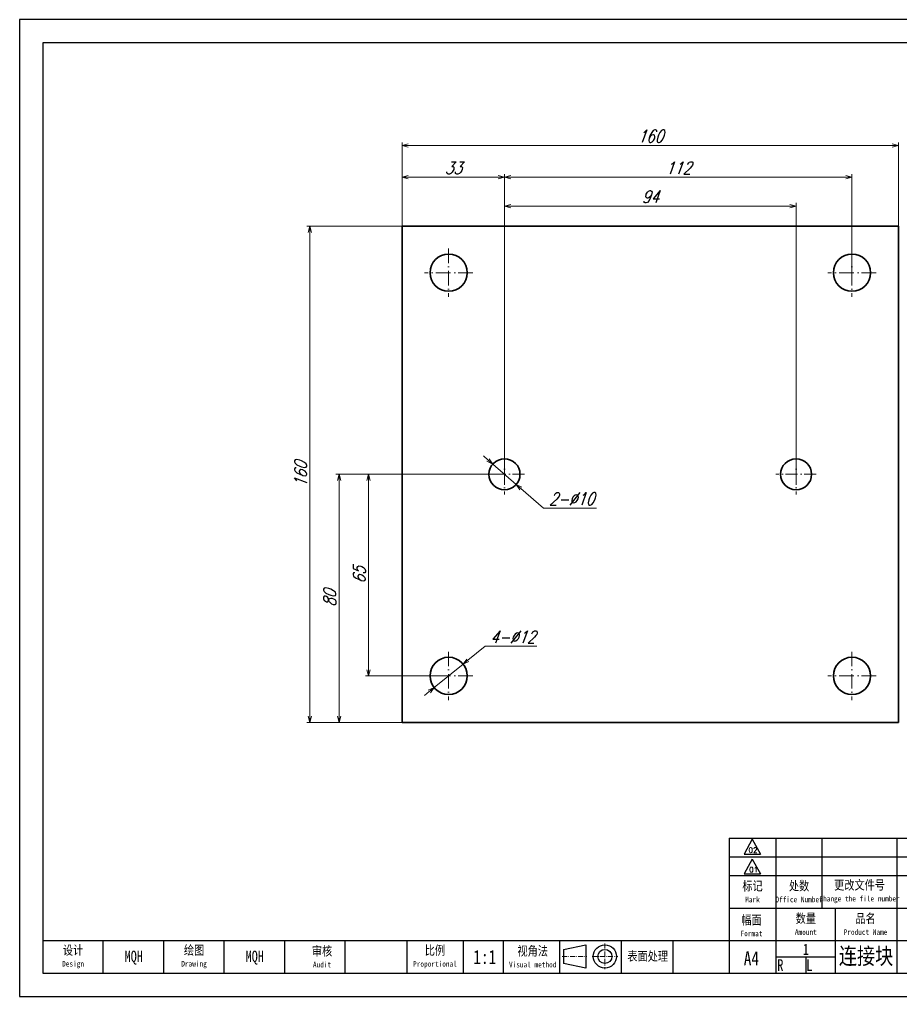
# Model space of a CAD drawing. Header units: millimetres. Extents: x 272 to 1163, y 1532 to 2267.
# Drawn here: x 717.5 to 1001.4, y 1532 to 1847 of the extents above; entities that cross this region are included whole.
import ezdxf

# ---------------------------------------------------------------- set-up
doc = ezdxf.new("R2010")
doc.units = ezdxf.units.MM
doc.linetypes.add('DASHDOT', pattern=[18.5, 12, -3, 0.5, -3])
for name, color, linetype, lineweight in [('标注线', 3, 'Continuous', 25), ('细实线', 4, 'Continuous', 25), ('细点划线', 1, 'DASHDOT', 20)]:
    doc.layers.add(name, color=color, linetype=linetype, lineweight=lineweight)
doc.styles.add('DIM', font='romans.shx', dxfattribs={"width": 0.8, "oblique": 20, "bigfont": 'bigfont.shx'})
doc.styles.get("Standard").update_dxf_attribs({"font": 'txt', "bigfont": 'gbcbig.shx'})
doc.styles.add('宋体', font='', dxfattribs={"width": 0.8, "height": 5})
doc.styles.add('工程字', font='gbenor.shx', dxfattribs={"height": 5, "bigfont": 'gbcbig.shx'})
doc.styles.get('宋体').set_extended_font_data('SimSun')
doc.dimstyles.new('KK4.0', dxfattribs={"dimtxt": 4, "dimasz": 2, "dimexe": 1, "dimexo": 0, "dimgap": 1, "dimtad": 1, "dimtoh": 1, "dimdsep": 46, "dimtxsty": 'DIM', "dimblk": 'OPEN30', "dimcen": 0, "dimclrd": 3, "dimclre": 3, "dimclrt": 3, "dimazin": 2, "dimtfac": 1, "dimtmove": 0, "dimatfit": 3, "dimldrblk": 'OPEN30', "dimfxl": 0, "dimtolj": 1, "dimlwd": 20, "dimlwe": 20, "dimarcsym": 0})

# ---------------------------------------------------------------- blocks, each defined once
blk = doc.blocks.new('BZ-MQH')
for p, q in [((-213949.02, 20874.59), (-214275.72, 20874.59)), ((-214275.72, 20874.59), (-214275.72, 20643.59)), ((-213954.52, 20869.09), (-214270.22, 20869.09)), ((-214270.22, 20869.09), (-214270.22, 20649.09)), ((-214107.97, 20680.99), (-214107.97, 20664.49)), ((-214102.53, 20680.75), (-214104.48, 20677.22)), ((-214102.53, 20680.75), (-214100.59, 20677.22)), ((-214104.48, 20677.22), (-214100.59, 20677.22)), ((-214102.53, 20676.07), (-214104.48, 20672.55)), ((-214102.53, 20676.07), (-214100.59, 20672.55)), ((-214104.48, 20672.55), (-214100.59, 20672.55)), ((-214107.97, 20664.49), (-214107.97, 20649.09)), ((-214270.22, 20656.79), (-214107.97, 20656.79)), ((-214255.92, 20649.09), (-214255.92, 20656.79)), ((-214241.62, 20649.09), (-214241.62, 20656.79)), ((-214227.32, 20649.09), (-214227.32, 20656.79)), ((-214213.02, 20649.09), (-214213.02, 20656.79)), ((-214198.72, 20649.09), (-214198.72, 20656.79)), ((-214170.76, 20649.09), (-214170.76, 20656.79)), ((-214161.32, 20649.09), (-214161.32, 20656.79)), ((-214148, 20649.09), (-214148, 20656.79)), ((-214121.3, 20656.79), (-214121.3, 20649.09)), ((-214270.22, 20649.09), (-213954.52, 20649.09)), ((-214275.72, 20643.59), (-213949.02, 20643.59))]:
    blk.add_line(p, q)
at = {"layer": '标注线'}
for p, q in [((-214107.97, 20680.99), (-213954.52, 20680.99)), ((-214096.97, 20680.99), (-214096.97, 20664.49)), ((-214085.97, 20664.49), (-214085.97, 20680.99)), ((-214068.37, 20680.99), (-214068.37, 20664.49)), ((-214107.97, 20676.59), (-214022.17, 20676.59)), ((-214107.97, 20672.19), (-214022.17, 20672.19)), ((-214107.97, 20664.49), (-213954.52, 20664.49)), ((-214096.97, 20664.49), (-214096.97, 20649.09)), ((-214082.91, 20664.49), (-214082.91, 20649.09)), ((-214082.91, 20664.49), (-214082.91, 20649.09)), ((-214068.37, 20664.49), (-214068.37, 20649.09)), ((-214184.2, 20656.79), (-214184.2, 20649.09)), ((-214137.26, 20656.79), (-214133.41, 20656.79)), ((-214133.41, 20649.09), (-214133.41, 20656.79)), ((-214107.97, 20656.79), (-213954.52, 20656.79)), ((-214096.97, 20652.94), (-214082.91, 20652.94)), ((-214089.78, 20649.09), (-214089.78, 20652.94))]:
    blk.add_line(p, q, dxfattribs=at)
at = {"layer": '细实线', "ltscale": 43.147169}
for p, q in [((-214147.11, 20654.71), (-214141.9, 20655.81)), ((-214147.11, 20654.71), (-214147.11, 20651.41)), ((-214141.9, 20655.81), (-214141.9, 20650.31)), ((-214141.88, 20650.31), (-214147.11, 20651.41))]:
    blk.add_line(p, q, dxfattribs=at)
for radius in [2.75, 1.65]:
    blk.add_circle((-214137.36, 20653.06), radius, dxfattribs=at)
at = {"layer": '细点划线', "ltscale": 0.1}
for p, q in [((-214137.36, 20656.12), (-214137.36, 20650.04)), ((-214147.45, 20653.06), (-214141.62, 20653.06)), ((-214140.4, 20653.06), (-214134.32, 20653.06))]:
    blk.add_line(p, q, dxfattribs=at)
at = {"char_height": 1.238, "width": 0.2114, "attachment_point": 1}
for s, insert in [('02', (-214103.42, 20678.82)), ('01', (-214103.27, 20674.19))]:
    blk.add_mtext(s, dxfattribs=dict(at, insert=insert))
at = {"layer": '标注线', "style": '宋体'}
for s, insert, char_height, width, attachment_point in [('标记\\P{\\H0.6x;Mark}', (-214102.47, 20668.34), 2.2, 11, 5), ('处数\\P{\\H0.6x;Office Number}', (-214091.47, 20668.34), 2.2, 11, 5), ('更改文件号\\P{\\H0.6x;Change the file number}', (-214077.17, 20668.34), 2.2, 17.6, 5), ('幅面\\P{\\H0.6x;Format}', (-214102.72, 20660.3), 2.2, 13.7944, 5), ('数量\\P{\\H0.6x;Amount}', (-214089.87, 20660.64), 2.2, 13.5797, 5), ('品名\\P{\\H0.6x;Product Name}', (-214075.76, 20660.64), 2.2, 14.3, 5), ('设计\\P{\\H0.6x;Design}', (-214263.07, 20652.94), 2.2, 14.3, 5), ('绘图\\P{\\H0.6x;Drawing}', (-214234.47, 20652.94), 2.2, 14.3, 5), ('审核\\P{\\H0.6x;Audit}', (-214204.22, 20652.94), 2.2, 14.674, 5), ('比例\\P{\\H0.6x;Proportional}', (-214177.53, 20652.94), 2.2, 13.5797, 5), ('视角法\\P{\\H0.6x;Visual method}', (-214154.43, 20652.94), 2.2, 13.7944, 5), ('表面处理', (-214127.25, 20653), 2.2, 13.7944, 5), ('R', (-214096.66, 20651.02), 2.75, 6.8356, 4), ('L', (-214089.78, 20651.02), 2.75, 6.875, 4)]:
    blk.add_mtext(s, dxfattribs=dict(at, insert=insert, char_height=char_height, width=width, attachment_point=attachment_point))
at = {"layer": '细实线', "char_height": 3.3, "width": 13.75, "attachment_point": 5, "style": '宋体'}
for s, insert in [('1:1', (-214165.76, 20652.9)), ('A4', (-214102.74, 20652.6)), ('A4', (-214102.74, 20652.6))]:
    blk.add_mtext(s, dxfattribs=dict(at, insert=insert))
blk = doc.blocks.new('+公差')
at = {"xscale": 0.9090909090591595, "yscale": 0.9090909090882633, "zscale": 0.9090909090939012}
blk.add_blockref('BZ-MQH', (194796.11, -18766.9), dxfattribs=at)
blk = doc.blocks.new('_Open30')
at = {"color": 0, "linetype": 'ByBlock', "lineweight": -2}
for p, q in [((-1, 0.27), (0, 0)), ((0, 0), (-1, -0.27)), ((0, 0), (-1, 0))]:
    blk.add_line(p, q, dxfattribs=at)
blk = doc.blocks.new('*D199')
at = {"color": 3, "lineweight": 20, "transparency": 16777216}
for p, q in [((873.79, 1700.34), (819.49, 1700.34)), ((820.49, 1622.34), (820.49, 1698.34)), ((886.05, 1620.34), (819.49, 1620.34))]:
    blk.add_line(p, q, dxfattribs=at)
at = {"layer": 'Defpoints', "color": 0, "transparency": 16777216}
for p in [(820.49, 1700.34), (873.79, 1700.34), (886.05, 1620.34)]:
    blk.add_point(p, dxfattribs=at)
at = {"color": 3, "lineweight": 20, "transparency": 16777216, "xscale": 2, "yscale": 2, "zscale": 2}
for p, rotation in [((820.49, 1700.34), 90), ((820.49, 1620.34), 270)]:
    blk.add_blockref('_Open30', p, dxfattribs=dict(at, rotation=rotation))
at = {"color": 3, "transparency": 16777216, "insert": (817.49, 1660.34), "char_height": 4, "attachment_point": 5, "rotation": 90, "style": 'DIM'}
blk.add_mtext('\\A1;80', dxfattribs=at)
blk = doc.blocks.new('*D200')
at = {"color": 3, "lineweight": 20, "transparency": 16777216}
for p, q in [((855.86, 1700.34), (828.98, 1700.34)), ((829.98, 1698.34), (829.98, 1637.34)), ((855.79, 1635.34), (828.98, 1635.34))]:
    blk.add_line(p, q, dxfattribs=at)
at = {"layer": 'Defpoints', "color": 0, "transparency": 16777216}
for p in [(855.86, 1700.34), (829.98, 1635.34), (855.79, 1635.34)]:
    blk.add_point(p, dxfattribs=at)
at = {"color": 3, "lineweight": 20, "transparency": 16777216, "xscale": 2, "yscale": 2, "zscale": 2}
for p, rotation in [((829.98, 1700.34), 90), ((829.98, 1635.34), 270)]:
    blk.add_blockref('_Open30', p, dxfattribs=dict(at, rotation=rotation))
at = {"color": 3, "transparency": 16777216, "insert": (826.98, 1667.84), "char_height": 4, "attachment_point": 5, "rotation": 90, "style": 'DIM'}
blk.add_mtext('\\A1;65', dxfattribs=at)
blk = doc.blocks.new('*D201')
at = {"color": 3, "lineweight": 20, "transparency": 16777216}
for p, q in [((867.8, 1780.34), (810.09, 1780.34)), ((811.09, 1622.34), (811.09, 1778.34)), ((857.63, 1620.34), (810.09, 1620.34))]:
    blk.add_line(p, q, dxfattribs=at)
at = {"layer": 'Defpoints', "color": 0, "transparency": 16777216}
for p in [(811.09, 1780.34), (867.8, 1780.34), (857.63, 1620.34)]:
    blk.add_point(p, dxfattribs=at)
at = {"color": 3, "lineweight": 20, "transparency": 16777216, "xscale": 2, "yscale": 2, "zscale": 2}
for p, rotation in [((811.09, 1780.34), 90), ((811.09, 1620.34), 270)]:
    blk.add_blockref('_Open30', p, dxfattribs=dict(at, rotation=rotation))
at = {"color": 3, "transparency": 16777216, "insert": (808.09, 1700.34), "char_height": 4, "attachment_point": 5, "rotation": 90, "style": 'DIM'}
blk.add_mtext('\\A1;160', dxfattribs=at)
blk = doc.blocks.new('*D202')
at = {"color": 3, "lineweight": 20, "transparency": 16777216}
for p, q in [((840.79, 1735.96), (840.79, 1797.14)), ((842.79, 1796.14), (871.79, 1796.14)), ((873.79, 1700.34), (873.79, 1797.14))]:
    blk.add_line(p, q, dxfattribs=at)
at = {"layer": 'Defpoints', "color": 0, "transparency": 16777216}
for p in [(873.79, 1796.14), (840.79, 1735.96), (873.79, 1700.34)]:
    blk.add_point(p, dxfattribs=at)
at = {"color": 3, "lineweight": 20, "transparency": 16777216, "xscale": 2, "yscale": 2, "zscale": 2, "rotation": 180}
blk.add_blockref('_Open30', (840.79, 1796.14), dxfattribs=at)
at = {"color": 3, "lineweight": 20, "transparency": 16777216, "xscale": 2, "yscale": 2, "zscale": 2}
blk.add_blockref('_Open30', (873.79, 1796.14), dxfattribs=at)
at = {"color": 3, "transparency": 16777216, "insert": (857.29, 1799.14), "char_height": 4, "attachment_point": 5, "style": 'DIM'}
blk.add_mtext('\\A1;33', dxfattribs=at)
blk = doc.blocks.new('*D203')
at = {"color": 3, "lineweight": 20, "transparency": 16777216}
for p, q in [((873.79, 1766.2), (873.79, 1787.84)), ((875.79, 1786.84), (965.79, 1786.84)), ((967.79, 1700.34), (967.79, 1787.84))]:
    blk.add_line(p, q, dxfattribs=at)
at = {"layer": 'Defpoints', "color": 0, "transparency": 16777216}
for p in [(967.79, 1786.84), (873.79, 1766.2), (967.79, 1700.34)]:
    blk.add_point(p, dxfattribs=at)
at = {"color": 3, "lineweight": 20, "transparency": 16777216, "xscale": 2, "yscale": 2, "zscale": 2, "rotation": 180}
blk.add_blockref('_Open30', (873.79, 1786.84), dxfattribs=at)
at = {"color": 3, "lineweight": 20, "transparency": 16777216, "xscale": 2, "yscale": 2, "zscale": 2}
blk.add_blockref('_Open30', (967.79, 1786.84), dxfattribs=at)
at = {"color": 3, "transparency": 16777216, "insert": (920.79, 1789.84), "char_height": 4, "attachment_point": 5, "style": 'DIM'}
blk.add_mtext('\\A1;94', dxfattribs=at)
blk = doc.blocks.new('*D204')
at = {"color": 3, "lineweight": 20, "transparency": 16777216}
for p, q in [((873.79, 1768.79), (873.79, 1797.14)), ((875.79, 1796.14), (983.79, 1796.14)), ((985.79, 1765.34), (985.79, 1797.14))]:
    blk.add_line(p, q, dxfattribs=at)
at = {"layer": 'Defpoints', "color": 0, "transparency": 16777216}
for p in [(985.79, 1796.14), (873.79, 1768.79), (985.79, 1765.34)]:
    blk.add_point(p, dxfattribs=at)
at = {"color": 3, "lineweight": 20, "transparency": 16777216, "xscale": 2, "yscale": 2, "zscale": 2, "rotation": 180}
blk.add_blockref('_Open30', (873.79, 1796.14), dxfattribs=at)
at = {"color": 3, "lineweight": 20, "transparency": 16777216, "xscale": 2, "yscale": 2, "zscale": 2}
blk.add_blockref('_Open30', (985.79, 1796.14), dxfattribs=at)
at = {"color": 3, "transparency": 16777216, "insert": (929.79, 1799.14), "char_height": 4, "attachment_point": 5, "style": 'DIM'}
blk.add_mtext('\\A1;112', dxfattribs=at)
blk = doc.blocks.new('*D205')
at = {"color": 3, "lineweight": 20, "transparency": 16777216}
for p, q in [((840.79, 1780.34), (840.79, 1807.36)), ((842.79, 1806.36), (998.79, 1806.36)), ((1000.79, 1780.34), (1000.79, 1807.36))]:
    blk.add_line(p, q, dxfattribs=at)
at = {"layer": 'Defpoints', "color": 0, "transparency": 16777216}
for p in [(1000.79, 1806.36), (840.79, 1780.34), (1000.79, 1780.34)]:
    blk.add_point(p, dxfattribs=at)
at = {"color": 3, "lineweight": 20, "transparency": 16777216, "xscale": 2, "yscale": 2, "zscale": 2, "rotation": 180}
blk.add_blockref('_Open30', (840.79, 1806.36), dxfattribs=at)
at = {"color": 3, "lineweight": 20, "transparency": 16777216, "xscale": 2, "yscale": 2, "zscale": 2}
blk.add_blockref('_Open30', (1000.79, 1806.36), dxfattribs=at)
at = {"color": 3, "transparency": 16777216, "insert": (920.79, 1809.36), "char_height": 4, "attachment_point": 5, "style": 'DIM'}
blk.add_mtext('\\A1;160', dxfattribs=at)
blk = doc.blocks.new('*D206')
at = {"color": 3, "lineweight": 20, "transparency": 16777216}
for p, q in [((868.51, 1704.93), (867, 1706.25)), ((870.02, 1703.62), (877.57, 1697.06)), ((886.35, 1689.43), (879.08, 1695.75)), ((903.48, 1689.43), (886.35, 1689.43))]:
    blk.add_line(p, q, dxfattribs=at)
at = {"layer": 'Defpoints', "color": 0, "transparency": 16777216}
for p in [(870.02, 1703.62), (877.57, 1697.06)]:
    blk.add_point(p, dxfattribs=at)
at = {"color": 3, "lineweight": 20, "transparency": 16777216, "xscale": 2, "yscale": 2, "zscale": 2}
for p, rotation in [((870.02, 1703.62), 319.0038438242325), ((877.57, 1697.06), 139.0038438242326)]:
    blk.add_blockref('_Open30', p, dxfattribs=dict(at, rotation=rotation))
at = {"color": 3, "transparency": 16777216, "insert": (895.41, 1692.43), "char_height": 4, "attachment_point": 5, "style": 'DIM'}
blk.add_mtext('\\A1;{\\Fromans,bigfont|c134;2-}∅10', dxfattribs=at)
blk = doc.blocks.new('*D207')
at = {"color": 3, "lineweight": 20, "transparency": 16777216}
for p, q in [((867.62, 1644.88), (862.02, 1640.36)), ((884.26, 1644.88), (867.62, 1644.88)), ((851.12, 1631.58), (860.46, 1639.11)), ((849.57, 1630.32), (848.01, 1629.07))]:
    blk.add_line(p, q, dxfattribs=at)
at = {"layer": 'Defpoints', "color": 0, "transparency": 16777216}
for p in [(860.46, 1639.11), (851.12, 1631.58)]:
    blk.add_point(p, dxfattribs=at)
at = {"color": 3, "lineweight": 20, "transparency": 16777216, "xscale": 2, "yscale": 2, "zscale": 2}
for p, rotation in [((860.46, 1639.11), 218.880092932728), ((851.12, 1631.58), 38.88009293272803)]:
    blk.add_blockref('_Open30', p, dxfattribs=dict(at, rotation=rotation))
at = {"color": 3, "transparency": 16777216, "insert": (876.44, 1647.88), "char_height": 4, "attachment_point": 5, "style": 'DIM'}
blk.add_mtext('\\A1;{\\Fromans,bigfont|c134;4-}∅12', dxfattribs=at)

msp = doc.modelspace()

# ---------------------------------------------------------------- linework, layer by layer
at = {"color": 7, "lineweight": 35}
for p, q in [((1000.794, 1780.342), (840.794, 1780.342)), ((840.794, 1780.342), (840.794, 1620.342)), ((1000.794, 1620.342), (1000.794, 1780.342)), ((840.794, 1620.342), (1000.794, 1620.342))]:
    msp.add_line(p, q, dxfattribs=at)
at = {"color": 1, "linetype": 'DASHDOT', "lineweight": 13, "ltscale": 0.389999}
for p, q in [((855.794, 1773.142), (855.794, 1757.542)), ((985.794, 1773.142), (985.794, 1757.542)), ((855.794, 1643.142), (855.794, 1627.542)), ((985.794, 1643.142), (985.794, 1627.542))]:
    msp.add_line(p, q, dxfattribs=at)
at = {"color": 1, "linetype": 'DASHDOT', "lineweight": 13, "ltscale": 0.390001}
for p, q in [((863.594, 1765.342), (847.994, 1765.342)), ((993.594, 1765.342), (977.994, 1765.342)), ((863.594, 1635.342), (847.994, 1635.342)), ((993.594, 1635.342), (977.994, 1635.342))]:
    msp.add_line(p, q, dxfattribs=at)
at = {"color": 1, "linetype": 'DASHDOT', "lineweight": 13, "ltscale": 0.325}
for p, q in [((873.794, 1706.842), (873.794, 1693.842)), ((967.794, 1706.842), (967.794, 1693.842)), ((880.294, 1700.342), (867.294, 1700.342)), ((974.294, 1700.342), (961.294, 1700.342))]:
    msp.add_line(p, q, dxfattribs=at)
at = {"color": 7, "lineweight": 35}
for centre, radius in [((855.794, 1765.342), 6), ((985.794, 1765.342), 6), ((873.794, 1700.342), 5), ((967.794, 1700.342), 5), ((855.794, 1635.342), 6), ((985.794, 1635.342), 6)]:
    msp.add_circle(centre, radius, dxfattribs=at)

# ---------------------------------------------------------------- block references
at = {"xscale": 1.5, "yscale": 1.5, "zscale": 1.5}
msp.add_blockref('+公差', (717.493, 1531.977), dxfattribs=at)

# ---------------------------------------------------------------- texts
at = {"layer": '细实线', "attachment_point": 5}
for s, insert, char_height, width, style in [('MQH', (754.307, 1544.478), 3.6, 21.6, '宋体'), ('MQH', (793.307, 1544.478), 3.6, 21.6, '宋体'), ('1', (970.904, 1547.172), 3.6, 9.80985, '宋体'), ('{\\fSimSun|b0|i0|c134|p2;\\W0.8;连接块}', (990.335, 1544.727), 5.35714, 19.81515, '工程字')]:
    msp.add_mtext(s, dxfattribs=dict(at, insert=insert, char_height=char_height, width=width, style=style))

# ---------------------------------------------------------------- dimensions: what is measured, and where the dimension line sits
for base, p1, p2, picture, middle in [((1000.794, 1806.364), (840.794, 1780.342), (1000.794, 1780.342), '*D205', (920.794, 1809.364)), ((873.794, 1796.14), (840.794, 1735.963), (873.794, 1700.342), '*D202', (857.294, 1799.14)), ((985.794, 1796.14), (873.794, 1768.795), (985.794, 1765.342), '*D204', (929.794, 1799.14)), ((967.794, 1786.844), (873.794, 1766.197), (967.794, 1700.342), '*D203', (920.794, 1789.844))]:
    dim = msp.add_linear_dim(base=base, p1=p1, p2=p2, dimstyle='KK4.0')
    dim.commit()
    dim.dimension.update_dxf_attribs({"geometry": picture, "text_midpoint": middle})
for base, p1, p2, picture, middle in [((811.086, 1780.342), (857.631, 1620.342), (867.803, 1780.342), '*D201', (808.086, 1700.342)), ((820.494, 1700.342), (886.052, 1620.342), (873.794, 1700.342), '*D199', (817.494, 1660.342)), ((829.983, 1635.342), (855.861, 1700.342), (855.794, 1635.342), '*D200', (826.983, 1667.842))]:
    dim = msp.add_linear_dim(base=base, p1=p1, p2=p2, angle=90, dimstyle='KK4.0')
    dim.commit()
    dim.dimension.update_dxf_attribs({"geometry": picture, "text_midpoint": middle})
for p1, p2, text, picture, middle in [((870.02, 1703.622), (877.568, 1697.062), '{\\Fromans,bigfont|c134;2-}<>', '*D206', (895.413, 1689.429)), ((851.123, 1631.576), (860.465, 1639.109), '{\\Fromans,bigfont|c134;4-}<>', '*D207', (876.439, 1644.877))]:
    dim = msp.add_diameter_dim_2p(p1=p1, p2=p2, text=text, dimstyle='KK4.0')
    dim.commit()
    dim.dimension.update_dxf_attribs({"geometry": picture, "text_midpoint": middle, "dimtype": 163})

doc.saveas('drawing.dxf')
